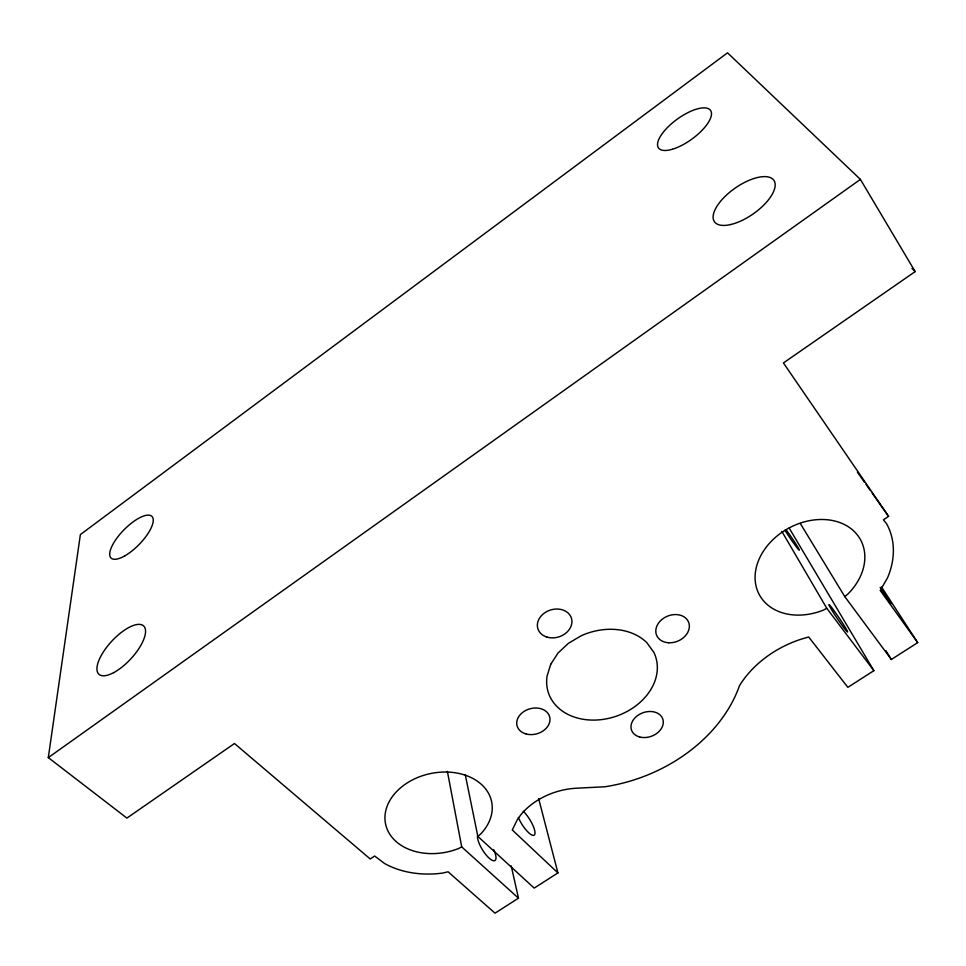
<?xml version="1.0" encoding="UTF-8"?>
<svg xmlns="http://www.w3.org/2000/svg" width="966" height="966" viewBox="0 0 966 966"><rect width="100%" height="100%" fill="white"/><g stroke="black" fill="none" stroke-linecap="round" stroke-linejoin="round"><path stroke-width="1.45" d="M511.207 865.862L518.476 898.163L495.027 913.172L448.103 871.803L442.549 873.083A82.593 61.124 -12 0 1 384.637 863.544L374.651 856.021L370.207 858.967L234.484 743.506L126.896 818.093L48.3 757.61L80.383 534.572L727.531 52.828L860.404 179.398L915.164 271.603L783.426 362.938L888.599 516.375L883.419 519.805L886.631 523.826A87.761 67.898 -28.5 0 1 887.476 577.946L880.219 590.443L917.7 642.619L891.34 659.488L844.767 596.59L800.307 523.5M538.642 798.604L557.925 872.914L534.198 888.104L477.832 836.363L480.464 834.213A54.181 40.089 -12 0 0 455.65 772.836A54.181 40.089 -12 0 0 384.963 819.035A54.181 40.089 -12 0 0 458.548 848.534L461.712 846.904L518.476 898.163M844.767 596.59L847.774 594.162A57.574 44.533 -28.5 0 0 834.262 520.903A57.574 44.533 -28.5 0 0 755.388 572.452A57.574 44.533 -28.5 0 0 823.346 610.126L826.799 608.326L873.88 670.67L847.846 687.333L808.723 637.029A89.91 65.821 -25.2 0 0 739.497 685.643A148.341 115.292 -19 0 1 604.813 786.771L576.436 788.22A60.761 43.989 -16.3 0 0 521.097 814.459L517.402 819.47L512.282 829.975L557.925 872.914M48.3 757.61L860.404 179.398M523.234 811.283L524.707 812.732A15.77 4.576 57.9 0 1 534.609 830.192A15.77 4.576 57.9 0 1 529.887 833.767A15.77 4.576 57.9 0 1 518.356 817.538M912.001 268.403L915.164 271.603M857.397 472.193L864.328 482.01M866.067 484.473L870.402 490.607M872.129 493.058L888.599 516.375M880.171 587.34L891.014 603.835L880.642 589.369M881.608 587.111L917.7 642.619M885.834 650.553L891.34 659.488M789.174 528.064L873.88 670.67M781.88 531.445L826.799 608.326M465.238 774.563L477.832 836.363M447.391 771.387L461.712 846.904M785.998 529.646A15.13 0.785 55.6 0 1 797.433 546.49A15.13 0.785 55.6 0 1 796.479 547.01A15.13 0.785 55.6 0 1 784.887 530.237M493.711 849.633A15.673 5.011 58.3 0 1 489.641 858.581A15.673 5.011 58.3 0 1 477.482 835.928M550.729 664.294L547.046 676.2A56.559 43.905 -19 0 0 608.592 718.378A56.559 43.905 -19 0 0 653.777 652.231L646.894 642.74A56.559 43.905 -19 0 0 581.218 635.761L568.419 643.308L558.01 653.052L550.729 664.294M832.547 611.261A16.507 0.918 55.8 0 0 847.532 632.018A16.507 0.918 55.8 0 0 834.841 611.792A16.507 0.918 55.8 0 0 832.547 611.261M672.227 149.295A32.071 12.377 -35.9 0 0 711.459 113.058A32.071 12.377 -35.9 0 0 669.824 125.218A32.071 12.377 -35.9 0 0 672.227 149.295M730.996 224.474A36.225 15.746 -34.9 0 0 775.07 183.419A36.225 15.746 -34.9 0 0 726.36 195.18A36.225 15.746 -34.9 0 0 730.996 224.474M113.722 672.614A32.941 13.005 -47.2 0 0 145.033 628.045A32.941 13.005 -47.2 0 0 104.98 649.538A32.941 13.005 -47.2 0 0 113.722 672.614M124.843 555.836A29.185 10.541 -45.5 0 0 152.785 517.643A29.185 10.541 -45.5 0 0 116.801 538.231A29.185 10.541 -45.5 0 0 124.843 555.836M547.106 637.137A17.581 14.067 -17.7 0 0 571.884 620.534A17.581 14.067 -17.7 0 0 544.921 612.673A17.581 14.067 -17.7 0 0 547.106 637.137M668.726 642.764A17.279 13.512 -22.4 0 0 688.649 622.333A17.279 13.512 -22.4 0 0 660.346 620.921A17.279 13.512 -22.4 0 0 668.726 642.764M639.625 736.973A16.591 12.498 -19.9 0 0 663.292 721.65A16.591 12.498 -19.9 0 0 638.502 714.937A16.591 12.498 -19.9 0 0 639.625 736.973M526.229 734.003A16.905 12.969 -15.8 0 0 549.956 718.39A16.905 12.969 -15.8 0 0 523.898 711.519A16.905 12.969 -15.8 0 0 526.229 734.003"/></g></svg>
